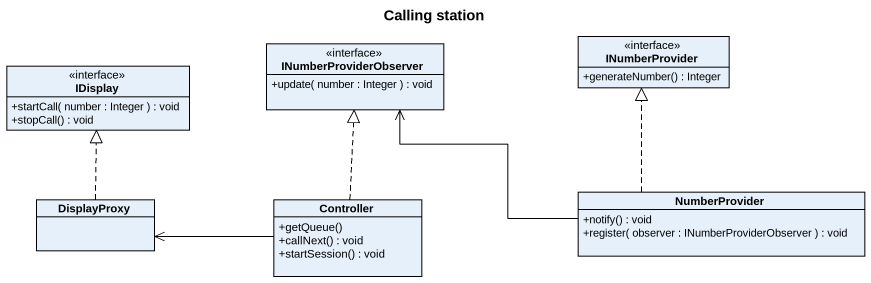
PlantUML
@startuml
title Calling station
hide circle
hide empty members
skinparam classAttributeIconSize 0
interface INumberProviderObserver {
  +update( number : Integer ) : void
}
interface INumberProvider {
  +generateNumber() : Integer
}
interface IDisplay {
  +startCall( number : Integer ) : void
  +stopCall() : void
}
class DisplayProxy
class Controller {
  +getQueue()
  +callNext() : void
  +startSession() : void
}
class NumberProvider {
  +notify() : void
  +register( observer : INumberProviderObserver ) : void
}
DisplayProxy .up.|> IDisplay
Controller .up.|> INumberProviderObserver
Controller -left-> DisplayProxy
NumberProvider -left-> INumberProviderObserver
NumberProvider .up.|> INumberProvider
@enduml
